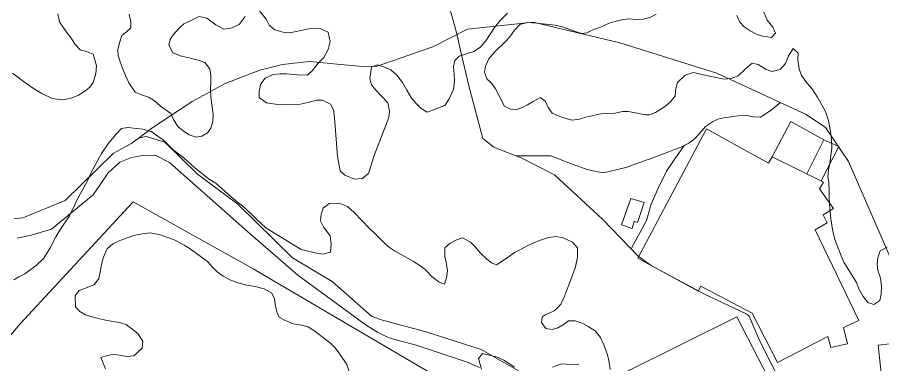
# Model space of a CAD drawing. Header units: metres. Extents: x 4652992 to 4879070, y 2074171 to 2309877.
# Drawn here: x 4654289.6 to 4654363, y 2308532.6 to 2308562.1 of the extents above; entities that cross this region are included whole.
import ezdxf

# ---------------------------------------------------------------- set-up
doc = ezdxf.new("R2010")
doc.units = ezdxf.units.M
doc.header["$MEASUREMENT"] = 0
doc.linetypes.add('DGN Style 3', pattern=[92.779933, 66.271381, -26.508552])
for name, color, linetype, lineweight in [('Level 1', 2, 'Continuous', 0), ('Level 2', 6, 'Continuous', 0), ('Level 20', 30, 'DGN Style 3', 0), ('Level 30', 5, 'Continuous', 0), ('Level 31', 38, 'Continuous', 0), ('Level 35', 4, 'Continuous', 0), ('Level 37', 3, 'Continuous', 0), ('Level 40', 1, 'Continuous', 0)]:
    doc.layers.add(name, color=color, linetype=linetype, lineweight=lineweight)

msp = doc.modelspace()

# ---------------------------------------------------------------- linework, layer by layer
at = {"layer": 'Level 1'}
msp.add_polyline3d([(4654363.858703, 2308541.251217, 1321.731772), (4654360.102747, 2308549.826023, 1321), (4654358.16188, 2308552.701346, 1320.14), (4654356.519507, 2308553.800925, 1320), (4654348.958533, 2308557.331323, 1319), (4654340.725507, 2308559.897666, 1318.16), (4654333.369035, 2308561.65427, 1318), (4654327.789132, 2308561.045759, 1317.4), (4654324.851219, 2308559.558747, 1317), (4654320.047066, 2308557.888151, 1316.6), (4654318.595607, 2308557.906894, 1316.56), (4654317.325375, 2308558.016953, 1316.44), (4654314.410491, 2308558.301221, 1316.32), (4654313.338936, 2308558.205793, 1316.32), (4654312.080669, 2308558.06907, 1316.32), (4654310.178132, 2308557.566043, 1316.32), (4654307.215185, 2308556.459702, 1316), (4654304.437855, 2308554.922981, 1315), (4654301.091332, 2308552.711603, 1314), (4654299.629033, 2308551.621289, 1313.929893)], dxfattribs=at)
at = {"layer": 'Level 2'}
for points in [[(4654332.306801, 2308531.947473, 1316), (4654328.946169, 2308533.851111, 1315.841504), (4654324.381994, 2308535.348187, 1315.65089), (4654320.386742, 2308536.424982, 1315.55), (4654319.65021, 2308536.697325, 1315.55), (4654316.299627, 2308539.625907, 1315.295976), (4654312.954223, 2308541.651089, 1315), (4654308.316427, 2308546.200797, 1314.547928), (4654304.890637, 2308548.743671, 1314.277167), (4654302.123135, 2308551.475491, 1314), (4654300.536812, 2308551.953419, 1313.929893), (4654299.957491, 2308551.83697, 1313.929893), (4654299.766664, 2308551.725453, 1313.929893), (4654299.31974, 2308551.387204, 1313.929893), (4654297.713129, 2308550.491628, 1313.869861), (4654293.644826, 2308546.520657, 1313.823426), (4654290.075407, 2308545.048823, 1313.726919), (4654289.319575, 2308544.953948, 1313.726919)], [(4654328.804971, 2308532.338545, 1315.8), (4654327.858524, 2308532.765425, 1315.73), (4654323.433326, 2308534.230392, 1315.63), (4654321.931594, 2308534.63574, 1315.55), (4654321.053778, 2308534.887609, 1315.55), (4654320.15739, 2308535.342058, 1315.55), (4654319.205272, 2308535.942095, 1315.55), (4654318.253671, 2308536.596414, 1315.55), (4654313.402141, 2308540.171468, 1315), (4654309.387274, 2308543.65857, 1314.7), (4654302.519704, 2308549.747515, 1314), (4654301.280655, 2308550.361052, 1313.95), (4654300.228918, 2308550.344035, 1313.91), (4654299.268003, 2308550.175345, 1313.9), (4654298.301921, 2308549.771944, 1313.87), (4654297.291441, 2308548.859718, 1313.86), (4654296.654075, 2308547.90999, 1313.85), (4654296.033224, 2308547.002707, 1313.85), (4654292.483138, 2308544.093156, 1313.76), (4654290.780629, 2308543.563701, 1313.72), (4654289.59058, 2308543.325995, 1313.71)]]:
    msp.add_polyline3d(points, dxfattribs=at)
at = {"layer": 'Level 20', "linetype": 'Continuous'}
for points in [[(4654355.574188, 2308528.725881, 1323.110729), (4654352.558503, 2308534.630704, 1323.230729), (4654351.674267, 2308536.686626, 1322.970729), (4654351.503452, 2308536.869319, 1322.970729), (4654347.836718, 2308538.597025, 1322.850729), (4654343.362077, 2308541.001095, 1322.850729), (4654342.270827, 2308541.786918, 1322.830729), (4654339.274352, 2308544.912563, 1322.790729), (4654335.175518, 2308548.696585, 1322.450729), (4654332.337896, 2308550.149089, 1321.490729), (4654330.028155, 2308551.050203, 1320.730729), (4654329.084636, 2308551.771883, 1320.130729), (4654327.897561, 2308556.262107, 1318.490729), (4654327.209089, 2308559.233517, 1318.210729), (4654326.847252, 2308560.787911, 1317.910729), (4654326.444587, 2308562.302376, 1318.150729), (4654326.435787, 2308562.336721, 1318.270729), (4654326.282715, 2308562.677892, 1318.310729), (4654325.957818, 2308563.348029, 1318.430729), (4654325.677066, 2308564.073611, 1318.790729), (4654324.620758, 2308567.936006, 1319.010729)], [(4654331.950006, 2308550.300419, 1321.363097), (4654334.857093, 2308550.295709, 1321.893097), (4654336.675135, 2308549.586965, 1322.303097), (4654337.955762, 2308549.132357, 1322.333097), (4654338.993902, 2308548.909299, 1322.303097), (4654339.34306, 2308548.875062, 1322.263097), (4654341.219618, 2308549.320164, 1322.173097), (4654343.508168, 2308550.14168, 1321.703097), (4654344.643305, 2308550.566637, 1321.413097), (4654345.339762, 2308550.832989, 1321.293097), (4654345.912859, 2308551.052436, 1321.223097), (4654346.396299, 2308551.307461, 1321.113097), (4654346.555614, 2308551.371111, 1321.063097), (4654347.002502, 2308551.68293, 1320.993097), (4654347.286167, 2308551.989036, 1320.903097), (4654347.994469, 2308552.807504, 1320.663097), (4654348.585177, 2308553.186303, 1320.653097), (4654349.034317, 2308553.432384, 1320.643097), (4654349.526699, 2308553.538665, 1320.633097), (4654350.730042, 2308553.71242, 1320.673097), (4654351.486958, 2308553.729236, 1320.703097), (4654352.06357, 2308553.621657, 1320.663097), (4654352.655079, 2308553.584288, 1320.563097), (4654353.545545, 2308554.192324, 1320.273097), (4654354.337633, 2308554.819694, 1319.711429)], [(4654341.677083, 2308542.406256, 1322.822803), (4654342.963758, 2308544.805219, 1323.142803), (4654343.375137, 2308546.209518, 1323.152803), (4654343.997878, 2308547.617344, 1322.422803), (4654344.67485, 2308549.013518, 1321.902803), (4654345.370302, 2308550.038666, 1321.682803), (4654346.191433, 2308551.19939, 1321.159712)]]:
    msp.add_polyline3d(points, dxfattribs=at)
at = {"layer": 'Level 30', "color": 1}
for points in [[(4654342.229762, 2308541.614014, 1325.75444), (4654348.076813, 2308552.592338, 1325.31444), (4654353.332794, 2308549.678514, 1325.24444), (4654353.633736, 2308550.22234, 1323.99444), (4654357.997113, 2308548.076263, 1323.99444), (4654357.663155, 2308547.490852, 1324.25444), (4654358.834602, 2308545.835691, 1323.13444), (4654357.967754, 2308545.283615, 1323.44444), (4654358.319186, 2308544.623998, 1323.49444), (4654357.283349, 2308544.035205, 1324.82444), (4654361.007223, 2308536.339343, 1325.14444), (4654359.698901, 2308535.719837, 1325.00444), (4654360.028546, 2308534.350963, 1324.75444), (4654358.610021, 2308534.047194, 1324.73444), (4654358.360897, 2308534.960674, 1324.90444), (4654354.08978, 2308532.762752, 1325.27444), (4654351.95028, 2308536.954255, 1325.52444), (4654347.587805, 2308539.238307, 1325.74444), (4654347.365932, 2308538.820008, 1325.73444), (4654342.229762, 2308541.614014, 1325.75444)], [(4654353.801306, 2308530.497039, 1325.08444), (4654348.588936, 2308527.411637, 1325.469203), (4654348.255103, 2308528.116389, 1325.489203), (4654346.49603, 2308527.244087, 1325.249203), (4654345.423986, 2308529.292321, 1325.239203), (4654343.794388, 2308528.270476, 1325.019203), (4654343.201048, 2308529.23385, 1325.039203), (4654342.521014, 2308528.957782, 1324.989203), (4654341.186253, 2308531.930878, 1325.059203), (4654350.634658, 2308536.631067, 1325.289203), (4654353.801306, 2308530.497039, 1325.08444)], [(4654377.716274, 2308501.336409, 1326.37444), (4654369.353101, 2308500.416198, 1326.26444), (4654368.387056, 2308508.375512, 1326.17444), (4654366.775047, 2308508.204313, 1327.91444), (4654366.809624, 2308507.841591, 1327.94444), (4654362.005986, 2308507.329123, 1327.15444), (4654361.08353, 2308513.284516, 1327.33444), (4654360.811748, 2308513.253959, 1327.32444), (4654358.737877, 2308521.555768, 1327.51444), (4654363.741527, 2308522.550241, 1327.67444), (4654363.255604, 2308528.218238, 1324.96444), (4654360.588683, 2308527.812924, 1324.25444), (4654360.220141, 2308529.838063, 1324.23444), (4654363.071015, 2308530.276615, 1324.99444), (4654362.636273, 2308534.237845, 1328.28444), (4654365.614876, 2308534.560184, 1328.21444), (4654365.569736, 2308534.836344, 1328.21444), (4654368.467144, 2308535.192242, 1327.98444), (4654368.441298, 2308535.520791, 1327.93444), (4654374.379384, 2308536.226095, 1327.61444), (4654377.716274, 2308501.336409, 1326.37444)]]:
    msp.add_polyline3d(points, dxfattribs=at)
at = {"layer": 'Level 31'}
for points in [[(4654357.806855, 2308548.16984, 1322.24444), (4654359.302002, 2308551.084117, 1322.27444), (4654358.018785, 2308551.669601, 1322.26444), (4654356.568822, 2308548.778752, 1322.25444)], [(4654341.63431, 2308546.672726, 1324.039712), (4654342.793694, 2308546.333893, 1324.119712), (4654342.223136, 2308544.637524, 1324.119712), (4654341.940325, 2308544.755387, 1324.099712), (4654341.763073, 2308544.149087, 1324.059712), (4654340.861007, 2308544.440789, 1324.069712), (4654341.63431, 2308546.672726, 1324.039712)]]:
    msp.add_polyline3d(points, dxfattribs=at)
at = {"layer": 'Level 35', "extrusion": (0.0142402714172951, 0.0259271247771655, 0.9995624036901103), "elevation": 127455.444346, "flags": 128}
msp.add_lwpolyline([(-2968170.326728, -4262180.33364), (-2968167.128295, -4262180.33364), (-2968167.19317, -4262176.953025)], dxfattribs=at)
at = {"layer": 'Level 37'}
msp.add_polyline3d([(4654337.630705, 2308513.84913, 1319.030085), (4654337.158487, 2308518.084544, 1318.110085), (4654335.675702, 2308522.504015, 1317.850085), (4654333.869838, 2308525.403844, 1317.590085), (4654332.953474, 2308526.410785, 1317.570085), (4654330.539182, 2308528.727589, 1317.430085), (4654328.634292, 2308529.946291, 1317.390085), (4654325.170422, 2308531.58002, 1317.270085), (4654309.607491, 2308540.718065, 1316.790085), (4654299.414907, 2308546.403467, 1315.930085), (4654289.83421, 2308536.053065, 1316.890085), (4654287.988291, 2308533.903091, 1318.030085), (4654282.421905, 2308531.496281, 1322.850085), (4654275.992204, 2308527.231601, 1328.710085), (4654266.385994, 2308521.166835, 1334.890085), (4654264.357763, 2308520.376168, 1335.530085)], dxfattribs=at)
at = {"layer": 'Level 40', "color": 3}
for points in [[(4654293.017878, 2308562.373117, 1321.587942), (4654293.162953, 2308561.671855, 1321.507942), (4654293.757299, 2308560.792287, 1321.347942), (4654294.153297, 2308560.282227, 1321.287942), (4654294.499453, 2308559.766539, 1321.247942), (4654294.924076, 2308559.315698, 1321.067942), (4654295.460784, 2308559.167624, 1320.847942), (4654296.027677, 2308558.931345, 1320.627942), (4654296.309872, 2308557.955454, 1320.507942), (4654296.253165, 2308557.297572, 1320.507942), (4654296.030554, 2308556.544612, 1320.547942), (4654295.733768, 2308556.134464, 1320.567942), (4654295.322636, 2308555.797929, 1320.587942), (4654294.780778, 2308555.456812, 1320.607942), (4654294.158894, 2308555.198273, 1320.627942), (4654293.466812, 2308555.069228, 1320.627942), (4654292.550173, 2308555.184581, 1320.627942), (4654291.661458, 2308555.588108, 1320.867942), (4654290.975383, 2308556.029785, 1320.907942), (4654290.110459, 2308556.624317, 1320.107942), (4654289.746206, 2308556.898747, 1319.847942), (4654289.187582, 2308557.329367, 1319.687942)], [(4654308.92593, 2308562.124208, 1319.187812), (4654308.413376, 2308561.454775, 1319.267812), (4654307.720219, 2308561.149076, 1319.367812), (4654307.122717, 2308561.066455, 1319.387812), (4654306.44142, 2308561.424205, 1319.467812), (4654305.673117, 2308561.979357, 1319.467812), (4654305.010607, 2308562.121893, 1319.567812), (4654304.28886, 2308561.75737, 1319.987812), (4654303.735438, 2308561.502827, 1319.987812), (4654303.341609, 2308561.165216, 1319.987812), (4654302.811423, 2308560.564552, 1319.987812), (4654302.571666, 2308560.193793, 1319.667812), (4654302.435393, 2308559.703306, 1319.467812), (4654302.797672, 2308559.056826, 1319.227812), (4654303.52626, 2308558.770122, 1319.087812), (4654304.277918, 2308558.592161, 1318.807812), (4654305.026281, 2308558.398666, 1318.607812), (4654305.502834, 2308558.214917, 1318.247812), (4654305.925587, 2308557.701622, 1318.227812), (4654306.025942, 2308557.111493, 1318.207812), (4654306.003041, 2308556.547884, 1318.107812), (4654305.988955, 2308555.94989, 1318.067812), (4654306.023315, 2308555.276497, 1318.067812), (4654306.205408, 2308553.856587, 1318.047812), (4654306.17814, 2308553.196454, 1318.047812), (4654306.013277, 2308552.647143, 1318.067812), (4654305.720707, 2308552.255258, 1318.187812), (4654305.259729, 2308551.980826, 1318.307812), (4654304.757965, 2308551.893852, 1318.407812), (4654304.185674, 2308552.081955, 1318.467812), (4654303.704671, 2308552.396612, 1318.467812), (4654303.209331, 2308552.795573, 1318.467812), (4654302.833871, 2308553.379913, 1318.467812), (4654302.621298, 2308553.896721, 1318.467812), (4654301.755031, 2308554.521681, 1318.467812), (4654301.211246, 2308554.99604, 1318.407812), (4654300.726947, 2308555.295163, 1318.407812), (4654300.123841, 2308555.489894, 1318.587812), (4654299.604362, 2308555.699122, 1318.887812), (4654299.068154, 2308556.512974, 1318.927812), (4654298.760914, 2308557.115125, 1319.047812), (4654298.572564, 2308557.594233, 1319.407812), (4654298.319207, 2308558.298498, 1319.587812), (4654298.159447, 2308558.836431, 1319.587812), (4654298.128466, 2308559.297926, 1319.887812), (4654298.253698, 2308559.888252, 1320.067812), (4654298.465853, 2308560.508608, 1320.187812), (4654298.88168, 2308560.873974, 1320.347812), (4654299.234808, 2308561.171609, 1320.827812), (4654299.225825, 2308561.660859, 1320.967812), (4654299.095726, 2308562.338606, 1321.187812)], [(4654331.169883, 2308562.406597, 1320.527812), (4654330.574773, 2308561.803657, 1320.547812), (4654330.094105, 2308561.208583, 1320.547812), (4654329.403423, 2308560.155131, 1320.567812), (4654328.900756, 2308559.532302, 1320.587812), (4654328.324265, 2308559.169015, 1320.607812), (4654327.095234, 2308558.767436, 1320.627812), (4654326.713517, 2308558.410976, 1320.687812), (4654326.601467, 2308557.88279, 1320.727812), (4654326.65453, 2308557.221617, 1320.847812), (4654326.67785, 2308556.648063, 1320.927812), (4654326.591178, 2308555.935734, 1321.007812), (4654326.247033, 2308555.148848, 1321.027812), (4654325.868695, 2308554.58049, 1321.027812), (4654324.38112, 2308554.023366, 1321.027812), (4654323.8506, 2308554.332432, 1321.027812), (4654323.451, 2308554.727039, 1321.027812), (4654323.05247, 2308555.202635, 1320.847812), (4654322.631858, 2308555.877909, 1320.647812), (4654322.26958, 2308556.524389, 1320.507812), (4654321.79286, 2308557.163003, 1320.347812), (4654321.288704, 2308557.596349, 1320.247812), (4654320.686669, 2308557.87207, 1320.187812), (4654320.123193, 2308558.025788, 1320.027812), (4654319.644582, 2308557.820125, 1319.867812), (4654319.508477, 2308556.874773, 1319.787812), (4654319.652829, 2308556.340155, 1319.787812), (4654320.005137, 2308555.874503, 1319.787812), (4654321.03553, 2308554.808134, 1319.807812), (4654321.183262, 2308554.061618, 1319.787812), (4654321.124025, 2308553.554557, 1319.787812), (4654319.876223, 2308550.330576, 1319.787812), (4654319.392593, 2308548.810237, 1319.847812), (4654318.852437, 2308548.3904, 1319.887812), (4654318.193306, 2308548.321039, 1319.887812), (4654317.382161, 2308548.674237, 1319.867812), (4654316.972674, 2308549.02224, 1319.827812), (4654316.747739, 2308550.240195, 1319.687812), (4654316.516532, 2308553.554965, 1319.467812), (4654316.413951, 2308554.210548, 1319.407812), (4654316.160677, 2308554.68738, 1319.447812), (4654315.494788, 2308555.041815, 1319.407812), (4654314.994095, 2308555.03583, 1319.047812), (4654314.240379, 2308554.82438, 1318.907812), (4654313.481143, 2308554.662848, 1318.907812), (4654311.898734, 2308554.645933, 1318.947812), (4654311.315484, 2308554.706441, 1318.947812), (4654310.742122, 2308554.813554, 1318.907812), (4654310.12682, 2308555.254569, 1318.807812), (4654310.115612, 2308555.809273, 1318.827812), (4654310.262843, 2308556.427353, 1318.827812), (4654310.618112, 2308556.886967, 1318.827812), (4654311.314565, 2308557.208201, 1318.827812), (4654311.890069, 2308557.263067, 1318.827812), (4654312.436983, 2308557.259107, 1318.827812), (4654313.369078, 2308557.172277, 1318.807812), (4654314.218616, 2308557.151941, 1318.827812), (4654314.619037, 2308557.520622, 1318.847812), (4654315.124999, 2308558.158986, 1318.847812), (4654315.598006, 2308558.642001, 1318.867812), (4654315.971894, 2308559.341267, 1318.907812), (4654316.147714, 2308560.018173, 1318.907812), (4654315.960352, 2308560.805703, 1318.907812), (4654315.24165, 2308561.139012, 1318.907812), (4654314.314005, 2308561.094933, 1318.867812), (4654312.724017, 2308560.738526, 1318.847812), (4654312.229916, 2308560.76361, 1318.927812), (4654311.445218, 2308561.013655, 1318.987812), (4654310.965286, 2308561.409301, 1319.067812), (4654310.703197, 2308561.920518, 1319.147812), (4654310.116401, 2308562.64779, 1319.207812)], [(4654363.389031, 2308542.556905, 1324.972021), (4654362.812549, 2308542.233821, 1324.722021), (4654362.606772, 2308541.644001, 1324.602021), (4654362.550217, 2308541.111498, 1324.602021), (4654362.597733, 2308540.613509, 1324.592021), (4654362.845215, 2308539.918037, 1324.562021), (4654362.91536, 2308539.260721, 1324.502021), (4654362.876485, 2308538.545567, 1324.492021), (4654362.772018, 2308538.015243, 1324.432021), (4654362.274289, 2308537.683344, 1324.442021), (4654361.753824, 2308537.852231, 1324.452021), (4654361.349445, 2308538.378225, 1324.462021), (4654361.013886, 2308538.962576, 1324.462021), (4654360.786809, 2308539.564234, 1324.462021), (4654359.73333, 2308541.28671, 1324.432021), (4654359.499117, 2308541.816739, 1324.402021), (4654358.970012, 2308543.198769, 1324.312021), (4654358.757172, 2308544.057505, 1324.302021), (4654358.607092, 2308544.984032, 1324.302021), (4654358.519841, 2308545.750711, 1324.262021), (4654358.513602, 2308546.329242, 1324.042021), (4654358.489217, 2308546.822254, 1323.902021), (4654358.46207, 2308547.340248, 1323.792021), (4654358.449735, 2308548.042033, 1323.682021), (4654358.371915, 2308548.587188, 1323.632021), (4654358.426821, 2308549.111917, 1323.622021), (4654358.542836, 2308549.696662, 1323.542021), (4654358.691127, 2308550.965463, 1323.282021), (4654358.667244, 2308551.612826, 1323.192021), (4654358.589354, 2308552.385621, 1323.082021), (4654358.413954, 2308553.268819, 1322.932021), (4654358.157076, 2308554.071995, 1322.802021), (4654357.526159, 2308555.240177, 1322.802021), (4654356.996694, 2308556.012578, 1322.802021), (4654356.576356, 2308556.501358, 1322.802021), (4654356.142212, 2308557.11505, 1322.802021), (4654355.934967, 2308557.696182, 1322.802021), (4654355.809165, 2308558.471156, 1322.802021), (4654355.839828, 2308559.033618, 1322.802021), (4654355.428886, 2308559.414694, 1322.622021), (4654355.024864, 2308558.802492, 1322.552021), (4654354.757978, 2308558.152655, 1322.542021), (4654354.31483, 2308557.622035, 1322.432021), (4654353.625957, 2308557.453204, 1322.392021), (4654353.135222, 2308557.648212, 1322.342021), (4654352.455531, 2308558.054594, 1322.302021), (4654351.940589, 2308558.173516, 1322.232021), (4654351.347646, 2308557.658868, 1322.062021), (4654350.750866, 2308557.088139, 1321.952021), (4654350.171049, 2308556.863325, 1321.942021), (4654349.553183, 2308556.801157, 1321.852021), (4654347.675163, 2308557.221484, 1321.642021), (4654346.927262, 2308557.3824, 1321.672021), (4654346.268692, 2308557.166402, 1321.762021), (4654345.616864, 2308556.526222, 1321.802021), (4654345.463373, 2308556.030835, 1321.962021), (4654345.404092, 2308555.409494, 1322.222021), (4654345.019866, 2308554.890586, 1322.602021), (4654344.496281, 2308554.474827, 1322.762021), (4654343.730411, 2308553.981126, 1322.952021), (4654343.223825, 2308553.797462, 1322.952021), (4654342.939116, 2308553.785554, 1322.352021), (4654342.450067, 2308553.874518, 1322.192021), (4654342.04913, 2308553.960782, 1321.752021), (4654341.435065, 2308554.068514, 1321.712021), (4654340.96036, 2308554.073096, 1321.522021), (4654340.284147, 2308553.925929, 1321.222021), (4654339.097402, 2308553.880477, 1321.162021), (4654337.831438, 2308553.575669, 1321.172021), (4654337.305019, 2308553.412531, 1321.162021), (4654336.635942, 2308553.336993, 1321.112021), (4654335.768513, 2308553.580532, 1321.042021), (4654334.961081, 2308553.916845, 1320.912021), (4654334.624446, 2308554.420133, 1320.862021), (4654334.417774, 2308554.927977, 1320.862021), (4654333.993635, 2308555.246857, 1320.862021), (4654333.367592, 2308554.918178, 1320.932021), (4654332.89077, 2308554.646815, 1321.052021), (4654332.46681, 2308554.396598, 1321.222021), (4654331.951401, 2308554.24735, 1321.312021), (4654331.432084, 2308554.269661, 1321.302021), (4654330.939125, 2308554.530183, 1321.192021), (4654330.160529, 2308555.990281, 1320.722021), (4654329.800762, 2308556.498547, 1320.662021), (4654329.431133, 2308556.846346, 1320.472021), (4654329.218939, 2308557.404154, 1320.442021), (4654329.318457, 2308557.911155, 1320.442021), (4654329.588104, 2308558.53601, 1320.442021), (4654330.10502, 2308559.14831, 1320.442021), (4654331.004045, 2308560.003574, 1320.382021), (4654331.374536, 2308560.419755, 1320.342021), (4654331.780782, 2308560.966443, 1320.322021), (4654332.238812, 2308561.453213, 1320.322021), (4654332.839572, 2308561.624744, 1320.392021), (4654333.684911, 2308561.581064, 1320.532021), (4654334.464729, 2308561.494575, 1320.762021), (4654335.231889, 2308561.386422, 1320.762021), (4654335.864135, 2308561.25039, 1320.802021), (4654336.932068, 2308560.849899, 1321.172021), (4654337.480613, 2308560.699358, 1321.222021), (4654337.912893, 2308560.760809, 1321.562021), (4654338.491598, 2308561.01838, 1321.922021), (4654339.069766, 2308561.235419, 1322.082021), (4654339.818062, 2308561.570313, 1322.172021), (4654340.400103, 2308561.729612, 1322.302021), (4654340.997563, 2308561.885594, 1322.362021), (4654341.525667, 2308561.942687, 1322.412021), (4654342.082998, 2308561.87155, 1322.522021), (4654342.720696, 2308561.913193, 1322.592021), (4654343.266946, 2308562.055805, 1322.622021), (4654343.799389, 2308562.323329, 1322.672021)], [(4654350.639667, 2308562.225469, 1323.142021), (4654350.904184, 2308561.648274, 1323.082021), (4654351.273275, 2308561.259944, 1323.002021), (4654351.765157, 2308560.918359, 1322.802021), (4654352.362761, 2308560.619062, 1322.662021), (4654352.843024, 2308560.450695, 1322.632021), (4654353.577692, 2308560.341403, 1322.672021), (4654353.909093, 2308560.725347, 1322.872021), (4654353.685351, 2308561.228734, 1323.052021), (4654353.213768, 2308561.817964, 1323.202021), (4654352.938205, 2308562.495089, 1323.322021)], [(4654289.2856, 2308539.775849, 1320.480038), (4654289.727194, 2308540.02381, 1320.240038), (4654290.237452, 2308540.289674, 1320.000038), (4654290.751926, 2308540.652565, 1319.820038), (4654291.182215, 2308541.000885, 1319.820038), (4654291.845742, 2308541.609251, 1319.820038), (4654292.372358, 2308542.491838, 1319.600038), (4654292.862279, 2308543.431269, 1319.500038), (4654293.189063, 2308543.98135, 1319.440038), (4654294.018508, 2308545.223298, 1319.380038), (4654294.486329, 2308546.134829, 1319.280038), (4654294.665915, 2308546.602257, 1319.240038), (4654295.552212, 2308548.191083, 1319.140038), (4654295.833359, 2308548.832571, 1319.100038), (4654296.739393, 2308550.515092, 1319.060038), (4654297.277314, 2308551.29732, 1319.020038), (4654297.930463, 2308552.087456, 1319.020038), (4654298.446792, 2308552.613169, 1319.020038), (4654298.967427, 2308552.697263, 1319.000038), (4654299.701144, 2308552.637683, 1319.020038), (4654300.254257, 2308552.567908, 1319.100038), (4654300.942845, 2308552.371118, 1319.180038), (4654301.507772, 2308551.972367, 1319.260038), (4654301.961687, 2308551.662736, 1319.360038), (4654302.368111, 2308551.281691, 1319.440038), (4654302.823462, 2308550.824854, 1319.480038), (4654303.761407, 2308550.117518, 1319.500038), (4654304.669746, 2308549.26964, 1319.500038), (4654305.909683, 2308548.301609, 1319.580038), (4654306.441205, 2308547.975317, 1319.580038), (4654307.741373, 2308546.831137, 1319.580038), (4654308.237635, 2308546.414483, 1319.200038), (4654308.712724, 2308546.051341, 1319.180038), (4654309.510051, 2308545.292582, 1319.180038), (4654309.916475, 2308544.911537, 1319.100038), (4654310.295147, 2308544.552771, 1318.980038), (4654310.673818, 2308544.194006, 1318.960038), (4654313.674328, 2308542.342039, 1318.900038), (4654315.009158, 2308542.055481, 1318.920038), (4654315.505838, 2308541.948855, 1318.960038), (4654316.176961, 2308542.131219, 1319.140038), (4654316.21871, 2308542.791457, 1319.160038), (4654316.142868, 2308543.509583, 1319.180038), (4654315.597171, 2308544.230645, 1319.180038), (4654315.32335, 2308544.779087, 1319.240038), (4654315.379693, 2308545.354582, 1319.360038), (4654315.534816, 2308545.859905, 1319.520038), (4654316.055869, 2308546.254028, 1319.620038), (4654316.905741, 2308546.283765, 1319.860038), (4654317.612213, 2308546.017847, 1320.240038), (4654318.169633, 2308545.506455, 1320.520038), (4654319.485832, 2308544.130325, 1320.520038), (4654319.904488, 2308543.730332, 1320.620038), (4654320.347607, 2308543.292443, 1320.760038), (4654320.802957, 2308542.835607, 1320.980038), (4654321.172686, 2308542.511405, 1321.140038), (4654321.586617, 2308542.243001, 1321.280038), (4654322.109196, 2308541.951274, 1321.400038), (4654322.749367, 2308541.601658, 1321.500038), (4654323.209861, 2308541.323259, 1321.700038), (4654323.756904, 2308540.993636, 1321.900038), (4654324.188718, 2308540.656105, 1321.900038), (4654324.785196, 2308540.022074, 1322.060038), (4654325.390107, 2308539.582096, 1322.140038), (4654325.839297, 2308539.404056, 1322.360038), (4654326.000999, 2308539.940611, 1322.480038), (4654326.079442, 2308540.544005, 1322.460038), (4654325.972557, 2308541.268795, 1322.440038), (4654325.866181, 2308541.764969, 1322.520038), (4654325.871235, 2308542.48205, 1322.700038), (4654326.330204, 2308542.889501, 1323.120038), (4654326.806129, 2308543.146414, 1323.200038), (4654327.368603, 2308543.352102, 1323.200038), (4654328.033237, 2308542.964591, 1323.580038), (4654328.439661, 2308542.583546, 1323.620038), (4654328.894085, 2308542.045298, 1323.880038), (4654329.432694, 2308541.521622, 1324.180038), (4654329.821234, 2308541.209704, 1324.480038), (4654330.261482, 2308541.066226, 1324.880038), (4654330.913285, 2308541.464924, 1325.260038), (4654331.355806, 2308541.794296, 1325.260038), (4654331.776226, 2308542.095768, 1325.600038), (4654332.39606, 2308542.419719, 1325.940038), (4654332.921839, 2308542.682251, 1326.120038), (4654333.356853, 2308542.898981, 1326.320038), (4654333.888284, 2308543.111334, 1326.520038), (4654334.656752, 2308543.370732, 1326.620038), (4654335.289326, 2308543.447118, 1326.660038), (4654335.897945, 2308543.332784, 1326.620038), (4654336.699907, 2308542.981079, 1326.480038), (4654337.117636, 2308542.499675, 1326.280038), (4654337.130466, 2308541.713466, 1326.000038), (4654336.952824, 2308540.870216, 1325.800038), (4654336.792049, 2308540.415072, 1325.580038), (4654336.471426, 2308539.586194, 1325.300038), (4654336.154093, 2308538.772933, 1324.960038), (4654335.990028, 2308538.302173, 1324.860038), (4654335.72204, 2308537.723147, 1324.780038), (4654335.42908, 2308537.410634, 1324.300038), (4654335.149278, 2308537.160584, 1323.500038), (4654334.729785, 2308536.940522, 1323.140038), (4654334.376594, 2308536.804159, 1322.740038), (4654334.132052, 2308536.644471, 1322.200038), (4654334.061115, 2308536.153718, 1321.800038), (4654334.422411, 2308535.635463, 1321.620038), (4654334.972235, 2308535.550073, 1321.700038), (4654335.443944, 2308535.709959, 1321.940038), (4654335.979592, 2308536.019338, 1322.260038), (4654336.346869, 2308536.299575, 1322.660038), (4654336.931952, 2308536.304547, 1322.840038), (4654337.579628, 2308536.067574, 1322.980038), (4654338.015659, 2308535.82707, 1323.080038), (4654338.633729, 2308535.449555, 1323.280038), (4654339.081573, 2308534.880076, 1323.120038), (4654339.391162, 2308534.19338, 1323.100038), (4654339.662201, 2308533.400705, 1323.040038), (4654339.823156, 2308532.778561, 1322.840038), (4654339.890983, 2308532.17641, 1322.360038)], [(4654302.991239, 2308543.150158, 1319.400038), (4654301.664843, 2308543.630768, 1319.000038), (4654300.832346, 2308543.760521, 1318.820038), (4654300.218583, 2308543.696418, 1318.780038), (4654299.469854, 2308543.530714, 1318.740038), (4654298.298342, 2308543.129333, 1318.700038), (4654297.685088, 2308542.836614, 1318.680038), (4654297.204018, 2308542.401264, 1318.680038), (4654296.881033, 2308541.638181, 1318.680038), (4654296.724983, 2308541.051447, 1318.660038), (4654296.631018, 2308540.451384, 1318.660038), (4654296.497069, 2308539.89255, 1318.660038), (4654296.1082, 2308539.355796, 1318.780038), (4654294.854865, 2308538.874049, 1319.140038), (4654294.489024, 2308538.446606, 1319.220038), (4654294.531043, 2308537.490911, 1319.320038), (4654294.884324, 2308537.088631, 1319.320038), (4654295.37915, 2308536.819183, 1319.320038), (4654296.216372, 2308536.557841, 1319.040038), (4654296.694242, 2308536.438931, 1318.900038), (4654297.206444, 2308536.328973, 1318.860038), (4654298.275049, 2308536.164855, 1318.620038), (4654298.823945, 2308535.998053, 1318.600038), (4654299.810817, 2308535.214926, 1318.600038), (4654300.242213, 2308534.567368, 1318.700038), (4654300.18587, 2308533.991873, 1318.800038), (4654299.493664, 2308533.324376, 1319.040038), (4654298.914233, 2308533.269225, 1319.220038), (4654298.395452, 2308533.347951, 1319.500038), (4654298.038463, 2308533.424589, 1319.940038), (4654297.702647, 2308533.447715, 1320.360038), (4654297.213054, 2308533.356956, 1320.660038), (4654296.672681, 2308533.179167, 1320.680038), (4654297.072616, 2308532.228246, 1320.860038)], [(4654317.940589, 2308531.404483, 1320.060038), (4654317.558957, 2308532.596305, 1319.980038), (4654316.96526, 2308533.474568, 1319.920038), (4654316.557401, 2308534.002819, 1319.880038), (4654316.126513, 2308534.421761, 1319.860038), (4654315.725741, 2308534.752627, 1319.800038), (4654314.82778, 2308535.418736, 1319.680038), (4654314.271796, 2308535.782922, 1319.520038), (4654313.700798, 2308535.921824, 1319.520038), (4654313.011283, 2308536.037204, 1319.520038), (4654312.264826, 2308536.344349, 1319.380038), (4654311.804332, 2308536.622748, 1319.180038), (4654311.622712, 2308537.069787, 1319.000038), (4654311.473989, 2308537.672983, 1318.960038), (4654311.417466, 2308538.174776, 1318.880038), (4654311.192572, 2308538.647427, 1318.780038), (4654310.524649, 2308539.019323, 1318.720038), (4654309.770686, 2308539.213825, 1318.720038), (4654309.065649, 2308539.332537, 1318.920038), (4654308.308397, 2308539.511424, 1319.040038), (4654307.617446, 2308539.774009, 1319.140038), (4654307.051592, 2308540.091349, 1319.300038), (4654306.560982, 2308540.457823, 1319.300038), (4654306.142326, 2308540.857816, 1319.300038), (4654305.749061, 2308541.301324, 1319.280038), (4654304.246189, 2308542.407411, 1319.260038), (4654303.757942, 2308542.708091, 1319.260038), (4654302.991239, 2308543.150158, 1319.400038)], [(4654331.767976, 2308532.353327, 1319.400038), (4654330.875667, 2308532.969257, 1319.420038), (4654330.312176, 2308533.220801, 1319.500038), (4654329.775511, 2308533.368655, 1319.520038), (4654329.061533, 2308533.52193, 1319.480038), (4654328.730024, 2308533.103439, 1319.480038), (4654328.990267, 2308532.182506, 1319.720038)], [(4654337.231702, 2308532.567756, 1321.180038), (4654336.189923, 2308532.628182, 1320.660038), (4654335.75769, 2308532.655685, 1320.400038), (4654334.998165, 2308532.361723, 1320.400038)]]:
    msp.add_polyline3d(points, dxfattribs=at)

doc.saveas('drawing.dxf')
